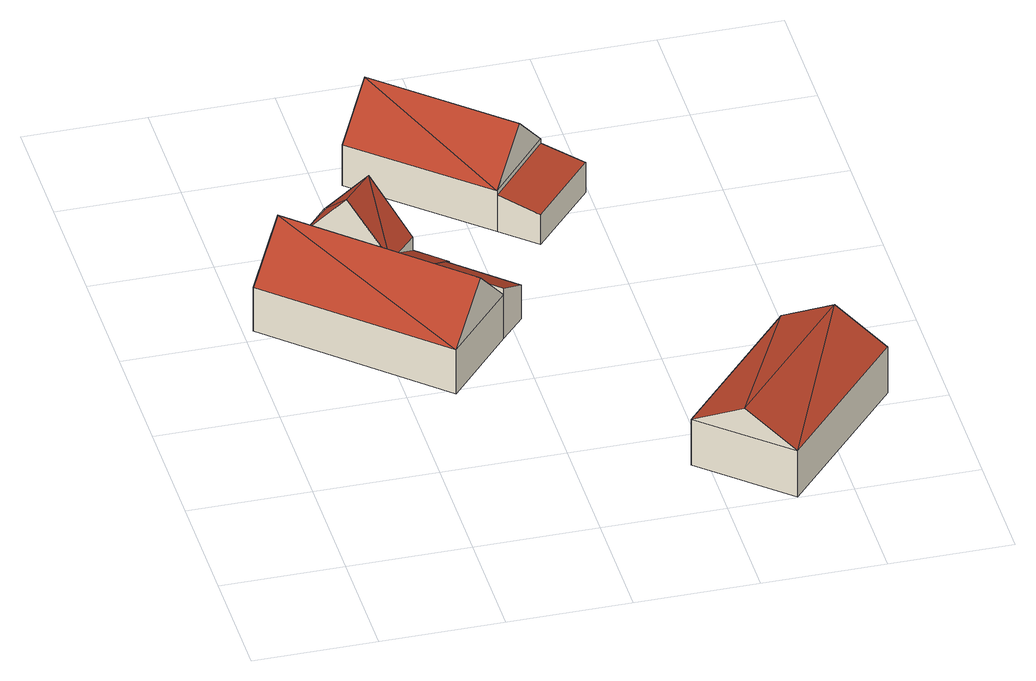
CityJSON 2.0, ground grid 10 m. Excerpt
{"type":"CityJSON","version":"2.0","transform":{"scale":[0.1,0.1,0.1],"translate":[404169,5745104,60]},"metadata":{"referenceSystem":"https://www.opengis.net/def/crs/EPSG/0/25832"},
"CityObjects":{
"building1":{"type":"Building","attributes":{"Gemeindeschluessel":"05515000","Geometrietyp2DReferenz":"3000","function":"31001_1000"},"address":[{"country":"Germany","locality":"Münster","thoroughfareNumber":"40","thoroughfareName":"Am Inkmanns Holz"}],"children":["building1-1","building1-2","building1-3"]},
"building1-1":{"type":"BuildingPart","attributes":{"roofType":"2100","measuredHeight":4.74},"parents":["building1"],"geometry":[{"type":"Solid","lod":"2","boundaries":[[[[0,1,2,3,4]],[[5,6,7,8,9]],[[4,3,6,5]],[[9,0,4,5]],[[2,7,6,3]],[[1,0,9,8]],[[2,1,8,7]]]],"semantics":{"surfaces":[{"type":"WallSurface"},{"type":"RoofSurface"},{"type":"GroundSurface"},{"type":"ClosureSurface"}],"values":[[0,0,0,1,2,0,3]]}}]},
"building1-2":{"type":"BuildingPart","attributes":{"roofType":"3100","measuredHeight":8.54},"parents":["building1"],"geometry":[{"type":"Solid","lod":"2","boundaries":[[[[10,11,12,13]],[[14,15,11,10]],[[16,17,15,14]],[[10,18,14]],[[19,18,10]],[[10,13,20,19]],[[16,14,18]],[[18,19,21,16]],[[11,15,17,12]],[[17,16,13,12]],[[20,21,19]],[[20,13,16,21]]]],"semantics":{"surfaces":[{"type":"WallSurface"},{"type":"RoofSurface"},{"type":"GroundSurface"},{"type":"ClosureSurface"}],"values":[[0,0,0,0,1,1,1,1,2,3,0,3]]}}]},
"building1-3":{"type":"BuildingPart","attributes":{"roofType":"3100","measuredHeight":8.36},"parents":["building1"],"geometry":[{"type":"Solid","lod":"2","boundaries":[[[[22,23,2,1]],[[24,25,23,22]],[[20,13,12,25,24]],[[1,26,22]],[[24,27,20]],[[26,1,8,21,20]],[[20,27,26]],[[22,26,27]],[[27,24,22]],[[17,7,2,23,25,12]],[[17,16,21,8,7]],[[7,8,1,2]],[[12,13,16,17]],[[13,20,21,16]]]],"semantics":{"surfaces":[{"type":"WallSurface"},{"type":"RoofSurface"},{"type":"GroundSurface"},{"type":"ClosureSurface"}],"values":[[0,0,0,0,0,1,1,1,1,2,0,3,3,3]]}}]},
"building2":{"type":"Building","attributes":{"Gemeindeschluessel":"05515000","Geometrietyp2DReferenz":"3000","function":"51009_1610","roofType":"2100","measuredHeight":4.62},"geometry":[{"type":"Solid","lod":"2","boundaries":[[[[28,29,30,9]],[[31,32,29,28]],[[33,34,32,31]],[[5,35,34,33]],[[9,30,35,5]],[[33,31,28,9,5]],[[29,32,34,35,30]]]],"semantics":{"surfaces":[{"type":"WallSurface"},{"type":"RoofSurface"},{"type":"GroundSurface"}],"values":[[0,0,0,0,0,1,2]]}}]},
"building3":{"type":"Building","attributes":{"Gemeindeschluessel":"05515000","Geometrietyp2DReferenz":"3000","function":"31001_2700","roofType":"3100","measuredHeight":7.63},"geometry":[{"type":"Solid","lod":"2","boundaries":[[[[36,37,38,39]],[[40,41,37,36]],[[42,43,41,40]],[[39,38,43,42]],[[36,44,40]],[[42,45,39]],[[39,45,44]],[[44,36,39]],[[45,42,40]],[[40,44,45]],[[37,41,43,38]]]],"semantics":{"surfaces":[{"type":"WallSurface"},{"type":"RoofSurface"},{"type":"GroundSurface"}],"values":[[0,0,0,0,0,0,1,1,1,1,2]]}}]},
"building4":{"type":"Building","attributes":{"Gemeindeschluessel":"05515000","Geometrietyp2DReferenz":"3000","function":"51009_1610","roofType":"2100","measuredHeight":3.34},"geometry":[{"type":"Solid","lod":"2","boundaries":[[[[46,38,47,48]],[[49,43,38,46]],[[50,51,43,49]],[[48,47,51,50]],[[49,46,48,50]],[[38,43,51,47]]]],"semantics":{"surfaces":[{"type":"WallSurface"},{"type":"RoofSurface"},{"type":"GroundSurface"}],"values":[[0,0,0,0,1,2]]}}]},
"building5":{"type":"Building","attributes":{"Gemeindeschluessel":"05515000","Geometrietyp2DReferenz":"3000","function":"31001_2700","roofType":"3100","measuredHeight":6.84},"geometry":[{"type":"Solid","lod":"2","boundaries":[[[[52,53,54,55]],[[56,57,53,52]],[[58,59,57,56]],[[55,54,59,58]],[[52,60,56]],[[58,61,55]],[[52,55,61]],[[61,60,52]],[[60,61,58]],[[58,56,60]],[[53,57,59,54]]]],"semantics":{"surfaces":[{"type":"WallSurface"},{"type":"RoofSurface"},{"type":"GroundSurface"}],"values":[[0,0,0,0,0,0,1,1,1,1,2]]}}]}
},
"vertices":[
[190,254,54],[190,254,48],[190,254,7],[209,275,7],[209,275,39],[161,319,39],[161,319,7],[142,298,7],[142,298,48],[142,298,54],
[86,397,47],[86,397,7],[62,370,7],[62,370,47],[142,345,47],[142,345,7],[118,319,47],[118,319,7],[114,371,92],[90,345,92],[62,370,48],[118,320,48],
[137,194,48],[137,194,7],[8,311,48],[8,311,7],[164,224,90],[35,341,90],
[118,319,54],[118,319,8],[142,298,8],[142,345,35],[142,345,8],[165,324,35],[165,324,8],[161,319,8],
[121,478,44],[121,478,6],[220,391,6],[220,391,44],[171,535,44],[171,535,6],[269,448,44],[269,448,6],[146,507,83],[245,419,83],
[220,391,40],[248,366,6],[248,366,34],[269,448,40],[298,423,34],[298,423,6],
[355,0,50],[355,0,7],[455,113,7],[455,113,50],[287,60,50],[287,60,7],[387,173,50],[387,173,7],[321,30,75],[421,143,75]
]}
